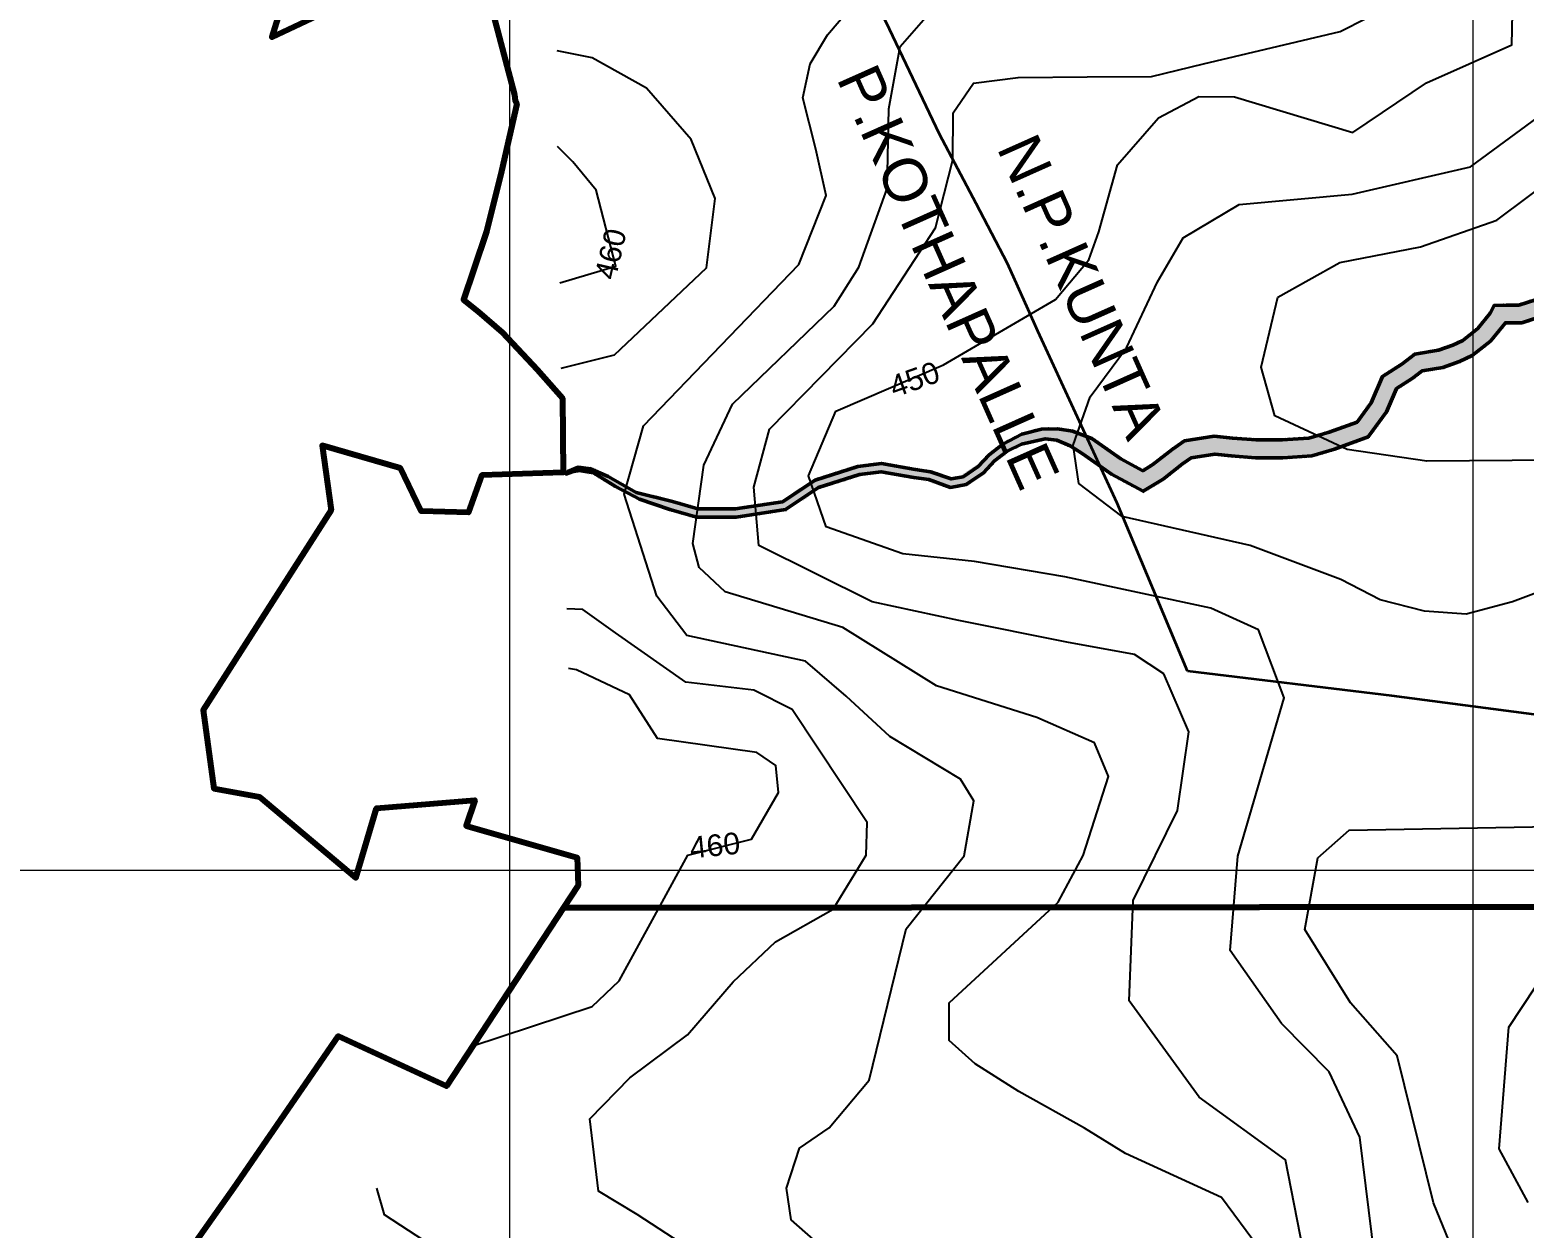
# Model space of a CAD drawing. Header units: metres. Extents: x 166708 to 226832, y 1503833 to 1555994.
# Drawn here: x 219502 to 221053, y 1551328 to 1552572 of the extents above; entities that cross this region are included whole.
import ezdxf

# ---------------------------------------------------------------- set-up
doc = ezdxf.new("R2010")
doc.units = ezdxf.units.M
doc.header["$MEASUREMENT"] = 0
for name, color, linetype in [('10 M CONTOUR', 20, 'Continuous'), ('2 M CONTOUR', 33, 'Continuous'), ('CONTEXT', 200, 'Continuous'), ('FINAL STAGE -2 BOUNDARY', 1, 'Continuous'), ('GRID', 8, 'Continuous'), ('VILLAGE BOUNDARY', 6, 'Continuous'), ('VILLAGE NAMES', 6, 'Continuous')]:
    doc.layers.add(name, color=color, linetype=linetype)
for name, color, linetype, lineweight in [('Revised Grid', 7, 'Continuous', 0), ('STREAM', 140, 'Continuous', 0), ('UUL', 5, 'Continuous', 30)]:
    doc.layers.add(name, color=color, linetype=linetype, lineweight=lineweight)
doc.styles.get("Standard").update_dxf_attribs({"font": 'arial.ttf'})

msp = doc.modelspace()

# ---------------------------------------------------------------- hatches: boundary and pattern name
at = {"layer": 'STREAM'}
h = msp.add_hatch(color=256, dxfattribs=at)
h.dxf.hatch_style = 1
h.paths.add_polyline_path([(221489.77836, 1552495.44249), (221478.83291, 1552491.81636), (221464.70597, 1552493.77967), (221422.65218, 1552524.60584), (221390.24284, 1552541.30189), (221359.85902, 1552556.98603), (221343.14788, 1552561.53949), (221319.34722, 1552562.5514), (221294.53374, 1552562.5514), (221303.14255, 1552559.00983), (221324.41121, 1552556.98603), (221340.10954, 1552555.97419), (221361.3782, 1552547.37317), (221378.08921, 1552537.76032), (221394.29401, 1552528.65339), (221403.40917, 1552525.11176), (221442.60548, 1552500.49745), (221448.14187, 1552494.46315), (221447.13529, 1552487.92601), (221436.06238, 1552478.87459), (221424.9896, 1552467.3089), (221414.9234, 1552453.22887), (221404.85719, 1552434.62319), (221399.3208, 1552414.50886), (221391.77112, 1552389.86888), (221383.71808, 1552382.32605), (221372.6453, 1552381.32031), (221353.51947, 1552381.32031), (221335.40023, 1552374.78316), (221321.30758, 1552362.71463), (221309.73144, 1552343.60605), (221306.60998, 1552323.63155), (221297.63309, 1552307.687), (221286.66123, 1552266.82908), (221281.17544, 1552231.45215), (221272.69721, 1552213.51457), (221244.27037, 1552211.02319), (221227.81272, 1552222.98161), (221211.85388, 1552241.91577), (221199.88468, 1552253.37591), (221189.41163, 1552271.81178), (221187.41668, 1552279.2858), (221178.93858, 1552285.26501), (221164.97443, 1552285.76324), (221142.53219, 1552284.26843), (221136.04891, 1552286.26153), (221133.55529, 1552302.20608), (221128.06949, 1552314.16444), (221119.09259, 1552324.62807), (221106.62459, 1552329.11248), (221094.65539, 1552323.13326), (221084.71991, 1552311.73449), (221079.65241, 1552307.06112), (221071.4667, 1552298.68796), (221065.03493, 1552292.0673), (221047.89509, 1552286.54631), (221034.72265, 1552286.54631), (221022.17569, 1552286.21015), (221018.06847, 1552277.93748), (221005.25944, 1552262.18668), (220989.49452, 1552249.88143), (220979.14868, 1552244.95929), (220964.36902, 1552239.54496), (220939.7362, 1552235.60728), (220926.43447, 1552225.27081), (220906.23561, 1552212.47331), (220894.41195, 1552184.90945), (220879.77653, 1552165.02697), (220850.71808, 1552154.55633), (220829.75794, 1552148.36915), (220802.12879, 1552146.46543), (220774.97581, 1552146.46543), (220750.68117, 1552148.36915), (220731.62649, 1552150.27294), (220700.66258, 1552145.51353), (220687.80074, 1552136.47073), (220668, 1552121), (220657.40092, 1552114.50154), (220634.67474, 1552126.80051), (220604.37299, 1552148.08714), (220584.48758, 1552155.65569), (220568.86327, 1552158.0209), (220552.29207, 1552157.54785), (220531.9331, 1552152.34444), (220512.04769, 1552141.93769), (220497.84383, 1552131.05782), (220486.48074, 1552118.75885), (220470.85642, 1552108.35209), (220458.54632, 1552105.98688), (220437.24046, 1552113.55544), (220421.14271, 1552115.92064), (220386.10643, 1552122.0701), (220361.48635, 1552118.75885), (220317.21473, 1552104.82302), (220283.5206, 1552082.24322), (220234.71033, 1552074.81223), (220195.66216, 1552074.81223), (220169.14754, 1552082.51403), (220131.47912, 1552092.01973), (220102.54944, 1552108.63502), (220084.31092, 1552116.50178), (220071.37911, 1552118.05548), (220060.49336, 1552113.55796), (220058.58575, 1552111.03182), (220065.17365, 1552113.50277), (220072.36226, 1552114.61587), (220087.28953, 1552112.21037), (220110.06142, 1552098.23062), (220134.88407, 1552085.08349), (220166.61226, 1552074.41822), (220194.45525, 1552066.33056), (220235.35226, 1552066.33056), (220286.66924, 1552074.14318), (220320.92397, 1552097.09866), (220363.33851, 1552110.44992), (220385.93454, 1552113.48895), (220419.79284, 1552107.54625), (220435.18484, 1552105.28474), (220457.8811, 1552097.22227), (220474.13551, 1552100.34532), (220492.02424, 1552112.26032), (220503.57948, 1552124.76726), (220516.62646, 1552134.76098), (220531.66412, 1552142.07087), (220556.16778, 1552147.73601), (220568.11591, 1552146.11737), (220581.88652, 1552140.24993), (220595.67391, 1552131.70063), (220624.96995, 1552111.1205), (220657.97418, 1552093.25925), (220678.51189, 1552105.85123), (220698.76876, 1552121.67835), (220707.7223, 1552127.97333), (220732.11756, 1552131.72308), (220749.04683, 1552130.03165), (220774.25565, 1552128.05629), (220802.76226, 1552128.05629), (220833.03545, 1552130.14219), (220856.44925, 1552137.05367), (220891.28365, 1552149.60556), (220910.49446, 1552175.70379), (220920.90567, 1552199.97489), (220937.03296, 1552210.19274), (220947.30406, 1552218.17418), (220969.03129, 1552221.64739), (220986.28471, 1552227.96794), (220999.22845, 1552234.12606), (221018.22809, 1552248.95615), (221033.82668, 1552268.13717), (221050.78686, 1552268.13717), (221075.04393, 1552275.95072), (221084.65072, 1552285.83966), (221092.48302, 1552293.85133), (221097.93795, 1552298.88199), (221107.50676, 1552309.86007), (221112.41466, 1552304.13934), (221115.76078, 1552296.84519), (221119.63909, 1552272.04684), (221140.36797, 1552265.67436), (221165.2587, 1552267.33224), (221170.89845, 1552267.13102), (221185.20819, 1552241.94137), (221198.41184, 1552229.29928), (221215.17978, 1552209.40517), (221239.0189, 1552192.08323), (221284.82709, 1552196.09795), (221298.95856, 1552225.99624), (221304.69976, 1552263.02022), (221314.81137, 1552300.67471), (221324.28445, 1552317.50056), (221327.35894, 1552337.17453), (221335.52356, 1552350.65176), (221344.81616, 1552358.60967), (221356.73878, 1552362.91117), (221373.47964, 1552362.91117), (221391.68473, 1552364.56475), (221407.93563, 1552379.78605), (221416.99971, 1552409.36858), (221422.04856, 1552427.71161), (221430.56764, 1552443.45769), (221439.19861, 1552455.5302), (221448.58308, 1552465.33243), (221461.23646, 1552475.67578), (221480.54898, 1552472.9918), (221497.62475, 1552478.64885), (221529.75355, 1552498.5359), (221550.64774, 1552526.94963), (221564.67757, 1552547.69504), (221579.85251, 1552582.20029), (221586.13224, 1552592.76706), (221595.69512, 1552595.04187), (221613.56221, 1552600.67907), (221619.76118, 1552613.06538), (221628.44738, 1552631.89499), (221628.44738, 1552646.7619), (221660.71246, 1552654.56097), (221686.06017, 1552665.88846), (221725.30112, 1552672.50142), (221743.65176, 1552672.50142), (221765.96576, 1552667.83526), (221811.92885, 1552667.83526), (221833.19647, 1552673.8284), (221841.62372, 1552674.79988), (221859.44332, 1552669.79265), (221887.63169, 1552676.83339), (221889.09411, 1552700.20954), (221887.47101, 1552714.26401), (221887.47101, 1552724.49892), (221889.96824, 1552732.81572), (221898.25102, 1552740.74614), (221913.0781, 1552743.39623), (221940.743, 1552748.25188), (221957.5395, 1552758.04103), (221970.33958, 1552770.82956), (221979.4294, 1552779.58695), (221985.30314, 1552785.17594), (221992.08295, 1552789.88806), (221995.36087, 1552792.39241), (222003.55741, 1552787.01098), (222011.37582, 1552775.91055), (222028.25717, 1552770.5135), (222041.63225, 1552770.5135), (222051.97638, 1552770.06416), (222063.044, 1552763.74547), (222086.00466, 1552767.56876), (222093.60188, 1552769.39047), (222119.54619, 1552771.76145), (222142.69688, 1552785.07869), (222153.72963, 1552796.10146), (222165.78012, 1552814.4268), (222150.39864, 1552824.54145), (222139.38425, 1552807.79174), (222131.40756, 1552799.82226), (222113.85892, 1552789.72755), (222090.60233, 1552787.6022), (222082.34197, 1552785.62147), (222066.48223, 1552782.9806), (222057.23077, 1552788.26242), (222042.0319, 1552788.92264), (222031.12833, 1552788.92264), (222022.86797, 1552791.56351), (222016.5902, 1552800.47657), (222005.02577, 1552808.06919), (221992.4701, 1552811.04021), (221986.8532, 1552809.05955), (221981.23617, 1552804.76809), (221973.63667, 1552799.48627), (221966.69803, 1552792.88402), (221957.44657, 1552783.97089), (221946.21263, 1552772.7471), (221934.31783, 1552765.8147), (221909.86737, 1552761.52324), (221891.89484, 1552758.31095), (221886.18663, 1552754.68168), (221873.73216, 1552742.75704), (221869.06188, 1552727.20307), (221869.06188, 1552713.20453), (221870.61864, 1552699.72447), (221870.09967, 1552691.42904), (221859.72105, 1552688.83672), (221843.11526, 1552693.50288), (221829.62299, 1552691.94751), (221809.38458, 1552686.2444), (221767.86997, 1552686.2444), (221745.55597, 1552690.91056), (221723.7608, 1552690.91056), (221680.68943, 1552683.65208), (221654.74451, 1552672.05771), (221622.76673, 1552664.32808), (221610.03824, 1552656.08325), (221610.03824, 1552635.93646), (221603.1676, 1552621.04255), (221600.58865, 1552615.88948), (221590.78908, 1552612.79765), (221579.95796, 1552610.22115), (221573.25292, 1552607.12931), (221563.45323, 1552590.63957), (221548.49602, 1552556.62942), (221535.6018, 1552537.56318), (221517.03409, 1552512.31321)])
h = msp.add_hatch(color=256, dxfattribs=at)
h.dxf.hatch_style = 1
h.paths.add_polyline_path([(221489.77836, 1552495.44249), (221478.83291, 1552491.81636), (221464.70597, 1552493.77967), (221422.65218, 1552524.60584), (221390.24284, 1552541.30189), (221359.85902, 1552556.98603), (221343.14788, 1552561.53949), (221319.34722, 1552562.5514), (221294.53374, 1552562.5514), (221303.14255, 1552559.00983), (221324.41121, 1552556.98603), (221340.10954, 1552555.97419), (221361.3782, 1552547.37317), (221378.08921, 1552537.76032), (221394.29401, 1552528.65339), (221403.40917, 1552525.11176), (221442.60548, 1552500.49745), (221448.14187, 1552494.46315), (221447.13529, 1552487.92601), (221436.06238, 1552478.87459), (221424.9896, 1552467.3089), (221414.9234, 1552453.22887), (221404.85719, 1552434.62319), (221399.3208, 1552414.50886), (221391.77112, 1552389.86888), (221383.71808, 1552382.32605), (221372.6453, 1552381.32031), (221353.51947, 1552381.32031), (221335.40023, 1552374.78316), (221321.30758, 1552362.71463), (221309.73144, 1552343.60605), (221306.60998, 1552323.63155), (221297.63309, 1552307.687), (221286.66123, 1552266.82908), (221281.17544, 1552231.45215), (221272.69721, 1552213.51457), (221244.27037, 1552211.02319), (221227.81272, 1552222.98161), (221211.85388, 1552241.91577), (221199.88468, 1552253.37591), (221189.41163, 1552271.81178), (221187.41668, 1552279.2858), (221178.93858, 1552285.26501), (221164.97443, 1552285.76324), (221142.53219, 1552284.26843), (221136.04891, 1552286.26153), (221133.55529, 1552302.20608), (221128.06949, 1552314.16444), (221119.09259, 1552324.62807), (221106.62459, 1552329.11248), (221094.65539, 1552323.13326), (221084.71991, 1552311.73449), (221079.65241, 1552307.06112), (221071.4667, 1552298.68796), (221065.03493, 1552292.0673), (221047.89509, 1552286.54631), (221034.72265, 1552286.54631), (221022.17569, 1552286.21015), (221018.06847, 1552277.93748), (221005.25944, 1552262.18668), (220989.49452, 1552249.88143), (220979.14868, 1552244.95929), (220964.36902, 1552239.54496), (220939.7362, 1552235.60728), (220926.43447, 1552225.27081), (220906.23561, 1552212.47331), (220894.41195, 1552184.90945), (220879.77653, 1552165.02697), (220850.71808, 1552154.55633), (220829.75794, 1552148.36915), (220802.12879, 1552146.46543), (220774.97581, 1552146.46543), (220750.68117, 1552148.36915), (220731.62649, 1552150.27294), (220700.66258, 1552145.51353), (220687.80074, 1552136.47073), (220668, 1552121), (220657.40092, 1552114.50154), (220634.67474, 1552126.80051), (220604.37299, 1552148.08714), (220584.48758, 1552155.65569), (220568.86327, 1552158.0209), (220552.29207, 1552157.54785), (220531.9331, 1552152.34444), (220512.04769, 1552141.93769), (220497.84383, 1552131.05782), (220486.48074, 1552118.75885), (220470.85642, 1552108.35209), (220458.54632, 1552105.98688), (220437.24046, 1552113.55544), (220421.14271, 1552115.92064), (220386.10643, 1552122.0701), (220361.48635, 1552118.75885), (220317.21473, 1552104.82302), (220283.5206, 1552082.24322), (220234.71033, 1552074.81223), (220195.66216, 1552074.81223), (220169.14754, 1552082.51403), (220131.47912, 1552092.01973), (220102.54944, 1552108.63502), (220084.31092, 1552116.50178), (220071.37911, 1552118.05548), (220060.49336, 1552113.55796), (220058.58575, 1552111.03182), (220065.17365, 1552113.50277), (220072.36226, 1552114.61587), (220087.28953, 1552112.21037), (220110.06142, 1552098.23062), (220134.88407, 1552085.08349), (220166.61226, 1552074.41822), (220194.45525, 1552066.33056), (220235.35226, 1552066.33056), (220286.66924, 1552074.14318), (220320.92397, 1552097.09866), (220363.33851, 1552110.44992), (220385.93454, 1552113.48895), (220419.79284, 1552107.54625), (220435.18484, 1552105.28474), (220457.8811, 1552097.22227), (220474.13551, 1552100.34532), (220492.02424, 1552112.26032), (220503.57948, 1552124.76726), (220516.62646, 1552134.76098), (220531.66412, 1552142.07087), (220556.16778, 1552147.73601), (220568.11591, 1552146.11737), (220581.88652, 1552140.24993), (220595.67391, 1552131.70063), (220624.96995, 1552111.1205), (220657.97418, 1552093.25925), (220678.51189, 1552105.85123), (220698.76876, 1552121.67835), (220707.7223, 1552127.97333), (220732.11756, 1552131.72308), (220749.04683, 1552130.03165), (220774.25565, 1552128.05629), (220802.76226, 1552128.05629), (220833.03545, 1552130.14219), (220856.44925, 1552137.05367), (220891.28365, 1552149.60556), (220910.49446, 1552175.70379), (220920.90567, 1552199.97489), (220937.03296, 1552210.19274), (220947.30406, 1552218.17418), (220969.03129, 1552221.64739), (220986.28471, 1552227.96794), (220999.22845, 1552234.12606), (221018.22809, 1552248.95615), (221033.82668, 1552268.13717), (221050.78686, 1552268.13717), (221075.04393, 1552275.95072), (221084.65072, 1552285.83966), (221092.48302, 1552293.85133), (221097.93795, 1552298.88199), (221107.50676, 1552309.86007), (221112.41466, 1552304.13934), (221115.76078, 1552296.84519), (221119.63909, 1552272.04684), (221140.36797, 1552265.67436), (221165.2587, 1552267.33224), (221170.89845, 1552267.13102), (221185.20819, 1552241.94137), (221198.41184, 1552229.29928), (221215.17978, 1552209.40517), (221239.0189, 1552192.08323), (221284.82709, 1552196.09795), (221298.95856, 1552225.99624), (221304.69976, 1552263.02022), (221314.81137, 1552300.67471), (221324.28445, 1552317.50056), (221327.35894, 1552337.17453), (221335.52356, 1552350.65176), (221344.81616, 1552358.60967), (221356.73878, 1552362.91117), (221373.47964, 1552362.91117), (221391.68473, 1552364.56475), (221407.93563, 1552379.78605), (221416.99971, 1552409.36858), (221422.04856, 1552427.71161), (221430.56764, 1552443.45769), (221439.19861, 1552455.5302), (221448.58308, 1552465.33243), (221461.23646, 1552475.67578), (221480.54898, 1552472.9918), (221497.62475, 1552478.64885), (221529.75355, 1552498.5359), (221550.64774, 1552526.94963), (221564.67757, 1552547.69504), (221579.85251, 1552582.20029), (221586.13224, 1552592.76706), (221595.69512, 1552595.04187), (221613.56221, 1552600.67907), (221619.76118, 1552613.06538), (221628.44738, 1552631.89499), (221628.44738, 1552646.7619), (221660.71246, 1552654.56097), (221686.06017, 1552665.88846), (221725.30112, 1552672.50142), (221743.65176, 1552672.50142), (221765.96576, 1552667.83526), (221811.92885, 1552667.83526), (221833.19647, 1552673.8284), (221841.62372, 1552674.79988), (221859.44332, 1552669.79265), (221887.63169, 1552676.83339), (221889.09411, 1552700.20954), (221887.47101, 1552714.26401), (221887.47101, 1552724.49892), (221889.96824, 1552732.81572), (221898.25102, 1552740.74614), (221913.0781, 1552743.39623), (221940.743, 1552748.25188), (221957.5395, 1552758.04103), (221970.33958, 1552770.82956), (221979.4294, 1552779.58695), (221985.30314, 1552785.17594), (221992.08295, 1552789.88806), (221995.36087, 1552792.39241), (222003.55741, 1552787.01098), (222011.37582, 1552775.91055), (222028.25717, 1552770.5135), (222041.63225, 1552770.5135), (222051.97638, 1552770.06416), (222063.044, 1552763.74547), (222086.00466, 1552767.56876), (222093.60188, 1552769.39047), (222119.54619, 1552771.76145), (222142.69688, 1552785.07869), (222153.72963, 1552796.10146), (222165.78012, 1552814.4268), (222150.39864, 1552824.54145), (222139.38425, 1552807.79174), (222131.40756, 1552799.82226), (222113.85892, 1552789.72755), (222090.60233, 1552787.6022), (222082.34197, 1552785.62147), (222066.48223, 1552782.9806), (222057.23077, 1552788.26242), (222042.0319, 1552788.92264), (222031.12833, 1552788.92264), (222022.86797, 1552791.56351), (222016.5902, 1552800.47657), (222005.02577, 1552808.06919), (221992.4701, 1552811.04021), (221986.8532, 1552809.05955), (221981.23617, 1552804.76809), (221973.63667, 1552799.48627), (221966.69803, 1552792.88402), (221957.44657, 1552783.97089), (221946.21263, 1552772.7471), (221934.31783, 1552765.8147), (221909.86737, 1552761.52324), (221891.89484, 1552758.31095), (221886.18663, 1552754.68168), (221873.73216, 1552742.75704), (221869.06188, 1552727.20307), (221869.06188, 1552713.20453), (221870.61864, 1552699.72447), (221870.09967, 1552691.42904), (221859.72105, 1552688.83672), (221843.11526, 1552693.50288), (221829.62299, 1552691.94751), (221809.38458, 1552686.2444), (221767.86997, 1552686.2444), (221745.55597, 1552690.91056), (221723.7608, 1552690.91056), (221680.68943, 1552683.65208), (221654.74451, 1552672.05771), (221622.76673, 1552664.32808), (221610.03824, 1552656.08325), (221610.03824, 1552635.93646), (221603.1676, 1552621.04255), (221600.58865, 1552615.88948), (221590.78908, 1552612.79765), (221579.95796, 1552610.22115), (221573.25292, 1552607.12931), (221563.45323, 1552590.63957), (221548.49602, 1552556.62942), (221535.6018, 1552537.56318), (221517.03409, 1552512.31321)])

# ---------------------------------------------------------------- linework, layer by layer
at = {"layer": '10 M CONTOUR', "color": 0}
for points in [[(220901.31524, 1551271.10788, 450), (220882.678, 1551422.899, 450), (220850.796, 1551490.616, 450), (220801.436, 1551540.771, 450), (220748.17245, 1551616.38529, 450), (220756.24459, 1551714.35174, 450), (220804.31352, 1551878.74043, 450), (220777.54984, 1551949.40091, 450), (220727.99354, 1551971.70341, 450), (220576.39273, 1552004.32433, 450), (220482.91619, 1552020.36851, 450), (220408.22663, 1552028.25049, 450), (220328.64388, 1552056.3322, 450), (220310.5195, 1552109.18766, 450), (220338.877, 1552176.252, 450), (220450.41194, 1552224.54873, 450), (220566.94973, 1552292.20236, 450), (220601.41576, 1552333.43996, 450), (220611.88382, 1552362.34102, 450), (220631.06936, 1552432.04336, 450), (220673.881, 1552480.936, 450), (220715.66, 1552502.905, 450), (220752.474, 1552502.65, 450), (220875.579, 1552465.552, 450), (220951.972, 1552517.293, 450), (221040.649, 1552556.591, 450), (221041.814, 1552622.719, 450)], [(220052.29114, 1552309.64364, 460), (220110.364, 1552327.039, 460), (220090.12, 1552405.895, 460), (220065.824, 1552435.33, 460), (220049.77213, 1552451.02017, 460)], [(219960.9679, 1551517.10069, 460), (220085.854, 1551558.506, 460), (220113.923, 1551584.864, 460), (220185.225, 1551715.487, 460), (220251.394, 1551732, 460), (220279.28, 1551780.38, 460), (220276.701, 1551808.613, 460), (220256.819, 1551821.877, 460), (220153.687, 1551836.655, 460), (220124.552, 1551881.798, 460), (220069.709, 1551907.976, 460), (220061.29598, 1551909.1763, 460)], [(220010.81831, 1551250.31865, 460), (219870.47, 1551341.969, 460), (219862.57449, 1551369.67696, 460)]]:
    msp.add_polyline3d(points, dxfattribs=at)
at = {"layer": '2 M CONTOUR'}
for points in [[(220315.627, 1551316.613, 456), (220292.537, 1551336.769, 456), (220287.663, 1551369.881, 456), (220301.19265, 1551411.36568, 456), (220331.932, 1551432.477, 456), (220373.322, 1551482.062, 456), (220411.678, 1551639.038, 456), (220471.92, 1551714.659, 456), (220482.217, 1551771.742, 456), (220468.259, 1551794.268, 456), (220394.98247, 1551838.7089, 456), (220349.435, 1551880.612, 456), (220307.204, 1551916.9, 456), (220184.037, 1551943.496, 456), (220153.148, 1551984.243, 456), (220119.162, 1552090.114, 456), (220139.046, 1552161.041, 456), (220300.527, 1552328.748, 456), (220328.75545, 1552400.289, 456), (220318.13171, 1552448.255, 456), (220304.49947, 1552501.64284, 456), (220312.3507, 1552536.94924, 456), (220330.20891, 1552567.04449, 456), (220364.52915, 1552607.6413, 456)], [(220833.332, 1551257.58, 452), (220805.51103, 1551399.2388, 452), (220715.9117, 1551464.39854, 452), (220643.3135, 1551564.41668, 452), (220647.29, 1551668.246, 452), (220693.399, 1551761.807, 452), (220705.082, 1551843.623, 452), (220679.367, 1551903.538, 452), (220648.934, 1551923.82, 452), (220578.731, 1551936.69, 452), (220466.58039, 1551959.0199, 452), (220376.367, 1551978.519, 452), (220258.96618, 1552036.87704, 452), (220253.55093, 1552097.39291, 452), (220270.12242, 1552157.55113, 452), (220377.12849, 1552267.04113, 452), (220442.3676, 1552366.64026, 452), (220460.39819, 1552437.42047, 452), (220460.69, 1552486.141, 452), (220481.69024, 1552516.68308, 452), (220528.095, 1552522.614, 452), (220599.80271, 1552523.4566, 452), (220666.45286, 1552523.61991, 452), (220720.326, 1552537.06728, 452), (220862.25089, 1552570.37355, 452), (220916.866, 1552598.068, 452)], [(220777.629, 1551308.297, 454), (220739.10712, 1551359.96531, 454), (220639.513, 1551405.752, 454), (220596.8778, 1551432.02751, 454), (220528.91032, 1551470.28453, 454), (220483.532, 1551498.885, 454), (220456.444, 1551522.958, 454), (220456.366, 1551562.342, 454), (220569.75, 1551666.754, 454), (220595.658, 1551715.272, 454), (220621.725, 1551797.004, 454), (220607.256, 1551832.211, 454), (220547.324, 1551858.374, 454), (220443.24616, 1551891.10753, 454), (220346.156, 1551951.677, 454), (220223.804, 1551988.664, 454), (220196.815, 1552014.067, 454), (220190.443, 1552038.966, 454), (220201.984, 1552120.315, 454), (220231.511, 1552183.651, 454), (220337.062, 1552285.388, 454), (220362.777, 1552325.99, 454), (220391.945, 1552407.333, 454), (220393.844, 1552490.174, 454), (220405.59726, 1552555.04048, 454), (220439.41938, 1552593.53382, 454)], [(220053.84206, 1552220.95658, 458), (220109.23, 1552234.721, 458), (220204.488, 1552325.122, 458), (220213.481, 1552396.971, 458), (220188.644, 1552458.323, 458), (220142.288, 1552511.497, 458), (220086.045, 1552543, 458), (220049.6981, 1552550.39308, 458)], [(221077.22581, 1551992.07837, 448), (221041.32725, 1551978.60565, 448), (220993.05915, 1551965.79678, 448), (220949.90101, 1551968.91302, 448), (220903.72651, 1551980.48928, 448), (220862.8227, 1552001.74001, 448), (220768.80519, 1552036.85388, 448), (220636.19539, 1552067.15163, 448), (220591.06101, 1552101.373, 448), (220585.222, 1552141.01936, 448), (220602.7221, 1552191.11838, 0), (220640.47254, 1552242.10802, 448), (220672.86189, 1552310.67523, 448), (220699.20448, 1552356.19909, 448), (220757.32912, 1552391.05058, 448), (220874.603, 1552401.614, 448), (220997.66198, 1552429.87989, 448), (221085.01895, 1552494.27107, 448)], [(221084.95715, 1552125.57931, 446), (220952.193, 1552124.61445, 446), (220869.64579, 1552136.65993, 446), (220794.624, 1552171.376, 446), (220780.14, 1552221.995, 446), (220797.65034, 1552294.69571, 446), (220862.00961, 1552330.71579, 446), (220945.601, 1552346.849, 446), (221024.855, 1552374.67, 446), (221157.855, 1552473.761, 446)], [(220193.114, 1551302.9169, 458), (220132.76, 1551342.36404, 458), (220092.34312, 1551366.63039, 458), (220083.44157, 1551441.81368, 458), (220125.126, 1551484.352, 458), (220184.698, 1551529.12603, 458), (220232.33213, 1551583.87438, 458), (220276.174, 1551625.475, 458), (220336.066, 1551659.462, 458), (220370.39472, 1551715.56925, 458), (220371.308, 1551749.489, 458), (220293.634, 1551866.665, 458), (220253.675, 1551886.831, 458), (220183.297, 1551895.199, 458), (220110.138, 1551946.259, 458), (220076.262, 1551970.6246, 458), (220059.60807, 1551971.07592, 458)], [(220994.76428, 1551267.30295, 448), (220959.176, 1551354.595, 448), (220921.372, 1551507.21781, 448), (220872.937, 1551562.033, 448), (220825.631, 1551638.283, 448), (220838.956, 1551712.77, 448), (220871.6, 1551741.415, 448), (221099.942, 1551745.5, 448)], [(221057.46795, 1551355.02633, 446), (221027.47, 1551410.529, 446), (221037.31007, 1551536.93004, 446), (221092.672, 1551620.793, 446)]]:
    msp.add_polyline3d(points, dxfattribs=at)
at = {"layer": 'FINAL STAGE -2 BOUNDARY', "lineweight": 80}
for points in [[(219968.66643, 1552643.87183), (220005.15511, 1552504.69342), (220006.09861, 1552498.32183), (220007.66331, 1552495.41641), (219991.88512, 1552425.35507), (219976.35126, 1552362.96643), (219962.94821, 1552323.78803), (219952.33232, 1552292.01686), (219967.69439, 1552279.72502), (219992.93821, 1552257.89331), (220028.82974, 1552219.59837), (220054.95676, 1552189.99372), (220055.83421, 1552112.61116), (219971.51097, 1552109.9375), (219957.43228, 1552071.2113), (219908.39252, 1552072.38379), (219886.86881, 1552117.32189), (219805.63526, 1552140.63693), (219815.15887, 1552073.57929), (219682.2053, 1551866.12683), (219693.26415, 1551784.83764), (219740.65688, 1551775.8991), (219840.55793, 1551692.09932), (219862.03593, 1551764.28552), (219964.27095, 1551772.4011), (219955.18139, 1551745.92493), (220070.3872, 1551713.10641), (220071.3972, 1551684.08976), (220056.23902, 1551660.96054), (222585.06039, 1551663.34098)], [(219770.29959, 1552619.7385), (219753.5381, 1552564.72458), (219823.82863, 1552597.7394)], [(222383.14255, 1550754.00466), (222385.48636, 1550933.61752), (222585.46933, 1550931.0079), (222585.46406, 1550930.60552), (222608.44024, 1550930.25946), (222601.13722, 1551059.32664), (222581.91251, 1551274.56999), (222556.95052, 1551455.00833), (222547.61297, 1551522.50509), (222566.46706, 1551595.95741), (222588.02818, 1551656.42507), (222585.06039, 1551663.34098), (220056.23902, 1551660.96054), (219934.78115, 1551475.6331), (219822.30188, 1551527.72382), (219713.82266, 1551370.10631), (219660.79993, 1551294.63892), (219631.11709, 1551127.54621), (219611.36794, 1550963.1974), (219613.73505, 1550943.57247), (219635.28215, 1550808.00956), (219625.41351, 1550756.18853), (219623.61907, 1550746.76578)]]:
    msp.add_lwpolyline(points, dxfattribs=at)
at = {"layer": 'GRID', "linetype": 'Continuous', "lineweight": 0}
for p, q in [((220000, 1555700), (220000, 1546975.58718)), ((221000, 1555700), (221000, 1546975.58718))]:
    msp.add_line(p, q, dxfattribs=at)
at = {"layer": 'Revised Grid', "color": 252, "linetype": 'Continuous'}
for p, q in [((220000, 1555700), (220000, 1546975.58718)), ((221000, 1555700), (221000, 1546975.58718)), ((219000, 1551700), (226560, 1551700))]:
    msp.add_line(p, q, dxfattribs=at)
at = {"layer": 'STREAM', "linetype": 'Continuous'}
msp.add_lwpolyline([(221075.04393, 1552275.95072), (221050.78686, 1552268.13717), (221033.82668, 1552268.13717), (221018.22809, 1552248.95615), (220999.22845, 1552234.12606), (220986.28471, 1552227.96794), (220969.03129, 1552221.64739), (220947.30406, 1552218.17418), (220937.03296, 1552210.19274), (220920.90567, 1552199.97489), (220910.49446, 1552175.70379), (220891.28365, 1552149.60556), (220856.44925, 1552137.05367), (220833.03545, 1552130.14219), (220802.76226, 1552128.05629), (220774.25565, 1552128.05629), (220749.04683, 1552130.03165), (220732.11756, 1552131.72308), (220707.7223, 1552127.97333), (220698.76876, 1552121.67835), (220678.51189, 1552105.85123), (220657.97418, 1552093.25925), (220624.96995, 1552111.1205), (220595.67391, 1552131.70063), (220581.88652, 1552140.24993), (220568.11591, 1552146.11737), (220556.16778, 1552147.73601), (220531.66412, 1552142.07087), (220516.62646, 1552134.76098), (220503.57948, 1552124.76726), (220492.02424, 1552112.26032), (220474.13551, 1552100.34532), (220457.8811, 1552097.22227), (220435.18484, 1552105.28474), (220419.79284, 1552107.54625), (220385.93454, 1552113.48895), (220363.33851, 1552110.44992), (220320.92397, 1552097.09866), (220286.66924, 1552074.14318), (220235.35226, 1552066.33056), (220194.45525, 1552066.33056), (220166.61226, 1552074.41822), (220134.88407, 1552085.08349), (220110.06142, 1552098.23062), (220087.28953, 1552112.21037), (220072.36226, 1552114.61587), (220065.17365, 1552113.50277), (220058.58575, 1552111.03182), (220060.49336, 1552113.55796), (220071.37911, 1552118.05548), (220084.31092, 1552116.50178), (220102.54944, 1552108.63502), (220131.47912, 1552092.01973), (220169.14754, 1552082.51403), (220195.66216, 1552074.81223), (220234.71033, 1552074.81223), (220283.5206, 1552082.24322), (220317.21473, 1552104.82302), (220361.48635, 1552118.75885), (220386.10643, 1552122.0701), (220421.14271, 1552115.92064), (220437.24046, 1552113.55544), (220458.54632, 1552105.98688), (220470.85642, 1552108.35209), (220486.48074, 1552118.75885), (220497.84383, 1552131.05782), (220512.04769, 1552141.93769), (220531.9331, 1552152.34444), (220552.29207, 1552157.54785), (220568.86327, 1552158.0209), (220584.48758, 1552155.65569), (220604.37299, 1552148.08714), (220634.67474, 1552126.80051), (220657.40092, 1552114.50154), (220668, 1552121), (220687.80074, 1552136.47073), (220700.66258, 1552145.51353), (220731.62649, 1552150.27294), (220750.68117, 1552148.36915), (220774.97581, 1552146.46543), (220802.12879, 1552146.46543), (220829.75794, 1552148.36915), (220850.71808, 1552154.55633), (220879.77653, 1552165.02697), (220894.41195, 1552184.90945), (220906.23561, 1552212.47331), (220926.43447, 1552225.27081), (220939.7362, 1552235.60728), (220964.36902, 1552239.54496), (220979.14868, 1552244.95929), (220989.49452, 1552249.88143), (221005.25944, 1552262.18668), (221018.06847, 1552277.93748), (221022.17569, 1552286.21015), (221034.72265, 1552286.54631), (221047.89509, 1552286.54631), (221065.03493, 1552292.0673)], dxfattribs=at)
at = {"layer": 'STREAM', "linetype": 'Continuous', "lineweight": 50}
msp.add_lwpolyline([(221075.04393, 1552275.95072), (221050.78686, 1552268.13717), (221033.82668, 1552268.13717), (221018.22809, 1552248.95615), (220999.22845, 1552234.12606), (220986.28471, 1552227.96794), (220969.03129, 1552221.64739), (220947.30406, 1552218.17418), (220937.03296, 1552210.19274), (220920.90567, 1552199.97489), (220910.49446, 1552175.70379), (220891.28365, 1552149.60556), (220856.44925, 1552137.05367), (220833.03545, 1552130.14219), (220802.76226, 1552128.05629), (220774.25565, 1552128.05629), (220749.04683, 1552130.03165), (220732.11756, 1552131.72308), (220707.7223, 1552127.97333), (220698.76876, 1552121.67835), (220678.51189, 1552105.85123), (220657.97418, 1552093.25925), (220624.96995, 1552111.1205), (220595.67391, 1552131.70063), (220581.88652, 1552140.24993), (220568.11591, 1552146.11737), (220556.16778, 1552147.73601), (220531.66412, 1552142.07087), (220516.62646, 1552134.76098), (220503.57948, 1552124.76726), (220492.02424, 1552112.26032), (220474.13551, 1552100.34532), (220457.8811, 1552097.22227), (220435.18484, 1552105.28474), (220419.79284, 1552107.54625), (220385.93454, 1552113.48895), (220363.33851, 1552110.44992), (220320.92397, 1552097.09866), (220286.66924, 1552074.14318), (220235.35226, 1552066.33056), (220194.45525, 1552066.33056), (220166.61226, 1552074.41822), (220134.88407, 1552085.08349), (220110.06142, 1552098.23062), (220087.28953, 1552112.21037), (220072.36226, 1552114.61587), (220065.17365, 1552113.50277), (220058.58575, 1552111.03182), (220060.49336, 1552113.55796), (220071.37911, 1552118.05548), (220084.31092, 1552116.50178), (220102.54944, 1552108.63502), (220131.47912, 1552092.01973), (220169.14754, 1552082.51403), (220195.66216, 1552074.81223), (220234.71033, 1552074.81223), (220283.5206, 1552082.24322), (220317.21473, 1552104.82302), (220361.48635, 1552118.75885), (220386.10643, 1552122.0701), (220421.14271, 1552115.92064), (220437.24046, 1552113.55544), (220458.54632, 1552105.98688), (220470.85642, 1552108.35209), (220486.48074, 1552118.75885), (220497.84383, 1552131.05782), (220512.04769, 1552141.93769), (220531.9331, 1552152.34444), (220552.29207, 1552157.54785), (220568.86327, 1552158.0209), (220584.48758, 1552155.65569), (220604.37299, 1552148.08714), (220634.67474, 1552126.80051), (220657.40092, 1552114.50154), (220668, 1552121), (220687.80074, 1552136.47073), (220700.66258, 1552145.51353), (220731.62649, 1552150.27294), (220750.68117, 1552148.36915), (220774.97581, 1552146.46543), (220802.12879, 1552146.46543), (220829.75794, 1552148.36915), (220850.71808, 1552154.55633), (220879.77653, 1552165.02697), (220894.41195, 1552184.90945), (220906.23561, 1552212.47331), (220926.43447, 1552225.27081), (220939.7362, 1552235.60728), (220964.36902, 1552239.54496), (220979.14868, 1552244.95929), (220989.49452, 1552249.88143), (221005.25944, 1552262.18668), (221018.06847, 1552277.93748), (221022.17569, 1552286.21015), (221034.72265, 1552286.54631), (221047.89509, 1552286.54631), (221065.03493, 1552292.0673)], dxfattribs=at)
at = {"layer": 'UUL', "const_width": 0.019}
msp.add_lwpolyline([(221063.94754, 1552293.81823), (221047.58092, 1552288.54631), (221034.69586, 1552288.54631), (221020.91937, 1552288.17721), (221016.3762, 1552279.02645), (221003.8505, 1552263.62406), (220988.43701, 1552251.59312), (220978.37341, 1552246.80526), (220963.8625, 1552241.48938), (220938.91401, 1552237.50124), (220925.28304, 1552226.90892), (220904.64182, 1552213.83115), (220892.66472, 1552185.90957), (220878.52638, 1552166.70238), (220850.09544, 1552156.45785), (220829.40187, 1552150.34936), (220802.05997, 1552148.46543), (220775.05405, 1552148.46543), (220750.85872, 1552150.36137), (220731.57314, 1552152.28822), (220699.8956, 1552147.41913), (220686.60915, 1552138.0778), (220666.85797, 1552122.64579), (220657.33864, 1552116.80934), (220635.72908, 1552128.50402), (220605.31807, 1552149.8674), (220584.99877, 1552157.6011), (220568.98538, 1552160.0252), (220552.01249, 1552159.54068), (220531.21214, 1552154.22447), (220510.968, 1552143.62997), (220496.49134, 1552132.54115), (220485.17356, 1552120.29122), (220470.0832, 1552110.24011), (220458.70318, 1552108.0536), (220437.72518, 1552115.50569), (220421.46101, 1552117.89535), (220386.14696, 1552124.09356), (220361.04961, 1552120.71811), (220316.34009, 1552106.64444), (220282.77815, 1552084.15323), (220234.55896, 1552076.81223), (220195.94675, 1552076.81223), (220169.67134, 1552084.44455), (220132.23597, 1552093.89144), (220103.44645, 1552110.42623), (220084.83708, 1552118.45294), (220071.28298, 1552120.08141), (220070.13364, 1552112.9492), (220086.58052, 1552110.29882), (220109.06919, 1552096.49294), (220134.09217, 1552083.23972), (220166.01443, 1552072.50921), (220194.17066, 1552064.33056), (220235.50363, 1552064.33056), (220287.41169, 1552072.23317), (220321.79861, 1552095.27724), (220363.77526, 1552108.49065), (220385.89401, 1552111.46549), (220419.47453, 1552105.57155), (220434.70012, 1552103.33449), (220457.72423, 1552095.15555), (220474.90873, 1552098.4573), (220493.33142, 1552110.72794), (220504.93196, 1552123.28393), (220517.68238, 1552133.05049), (220532.33504, 1552140.17323), (220556.26184, 1552145.705), (220567.58011, 1552144.17169), (220580.9622, 1552138.46979), (220594.57118, 1552130.03111), (220623.9156, 1552109.417), (220658.03646, 1552090.95145), (220679.65392, 1552104.20544), (220699.96035, 1552120.07128), (220708.48928, 1552126.06774), (220732.17091, 1552129.70779), (220748.86927, 1552128.03943), (220774.17741, 1552126.05629), (220802.83108, 1552126.05629), (220833.39152, 1552128.16199), (220857.0719, 1552135.15215), (220892.5338, 1552147.93015), (220912.2417, 1552174.70367), (220922.49945, 1552198.61704), (220938.18439, 1552208.55463), (220948.12624, 1552216.28021), (220969.5378, 1552219.70296), (220987.05998, 1552226.12197), (221000.28596, 1552232.41437), (221019.63702, 1552247.51877), (221034.77808, 1552266.13717), (221051.10102, 1552266.13717), (221076.13132, 1552274.19979)], dxfattribs=at)
at = {"layer": 'VILLAGE BOUNDARY', "lineweight": 35, "elevation": 1469.86579}
for points in [[(220703.68073, 1551906.49695), (220631, 1552081), (220548.5861, 1552259.47203), (220538.55104, 1552281.91701), (220517.15594, 1552329.77047), (220484.43292, 1552391.83483), (220446.36502, 1552464.03658), (220391, 1552580), (220322.5, 1552710.5), (220311.84247, 1552730.26344), (220233.5, 1552767), (220218.5, 1552774), (220174.5, 1552793.5), (220107.5, 1552826.5), (220047, 1552855.5), (219994, 1552872), (219552.5, 1553009), (219525.5, 1553017.5)], [(222907.50193, 1552468.5691), (222732.5, 1552432.5), (222557.5, 1552397), (222495, 1552383), (222433.87973, 1552370.26454), (222381.74043, 1552363.84343), (222146.5, 1552336), (222109, 1552331), (221979, 1552219), (221898.5, 1552108.5), (221812.5, 1551991), (221651.88174, 1551775.6399), (221512.5, 1551795), (221439.5, 1551805.5), (221217.54827, 1551840.85748), (221098, 1551857), (220915.98224, 1551880.85507), (220703.68073, 1551906.49695)]]:
    msp.add_lwpolyline(points, dxfattribs=at)

# ---------------------------------------------------------------- texts
at = {"layer": 'CONTEXT', "linetype": 'Continuous'}
for s, rotation, p in [('460', 77.05155866, (220110.05522, 1552311.50033, 460)), ('450', 19.56951139, (220399.50021, 1552190.16842, 450)), ('460', 5.78590856, (220188.31968, 1551711.90786))]:
    msp.add_text(s, height=22.5, rotation=rotation, dxfattribs=at).set_placement(p)
at = {"layer": 'VILLAGE NAMES'}
for s, p in [('P.KOTHAPALLE', (220339.07488, 1552522.03724, 1469.86579)), ('N.P.KUNTA', (220505.38687, 1552449.82154, 1469.86579))]:
    msp.add_text(s, height=45, rotation=294.04488147, dxfattribs=at).set_placement(p)

doc.saveas('drawing.dxf')
